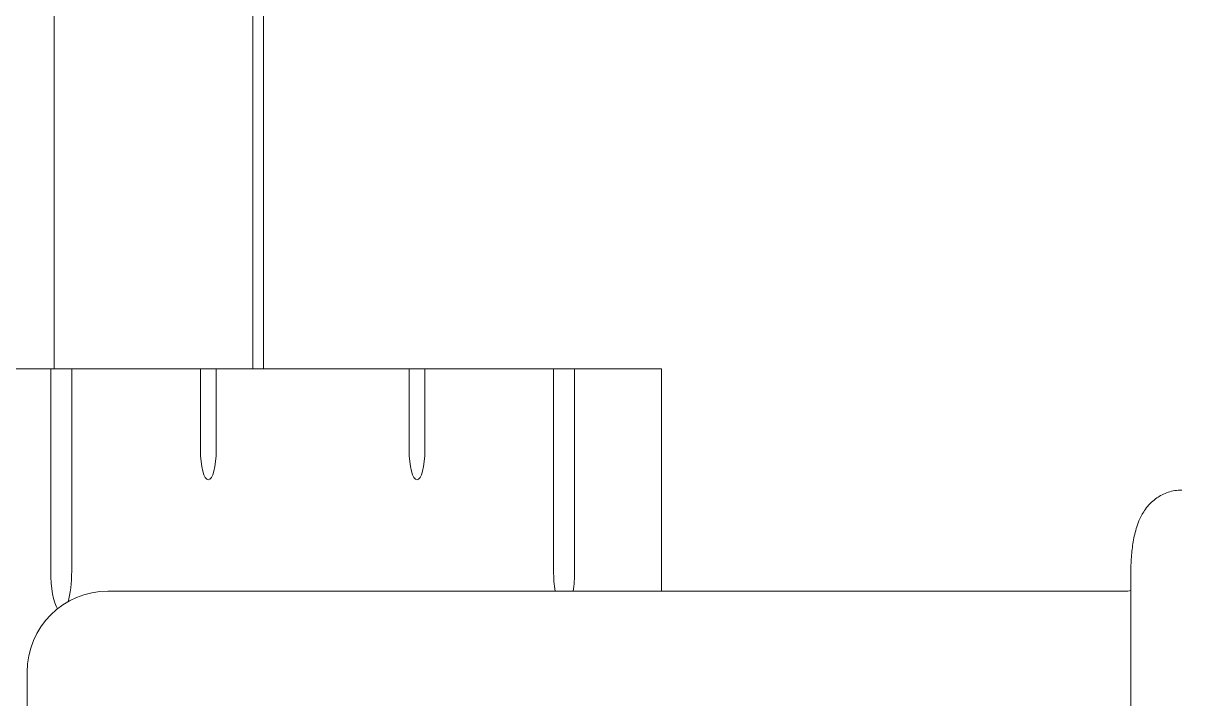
# Model space of a CAD drawing. Header units: inches. Extents: x 17 to 469, y 7 to 301.
# Drawn here: x 235.19 to 242.34, y 109.76 to 113.94 of the extents above; entities that cross this region are included whole.
import ezdxf

# ---------------------------------------------------------------- set-up
doc = ezdxf.new("R2010")
doc.units = ezdxf.units.IN
doc.header["$LTSCALE"] = 14
doc.header["$MEASUREMENT"] = 0
doc.layers.add('Visible (ANSI)', color=7, linetype='Continuous', lineweight=50)

msp = doc.modelspace()

# ---------------------------------------------------------------- linework, layer by layer
at = {"layer": 'Visible (ANSI)', "linetype": 'Continuous', "lineweight": 18}
for p, q in [((235.37842, 114.42889), (235.37842, 111.80389)), ((236.60582, 111.80389), (236.60582, 114.05609)), ((236.67053, 114.05385), (236.67053, 111.80389)), ((235.35753, 111.80389), (234.83643, 111.80389)), ((235.35753, 110.55389), (235.35753, 111.80389)), ((235.35753, 111.80389), (235.48694, 111.80389)), ((236.28216, 111.80389), (235.48694, 111.80389)), ((235.48694, 111.80389), (235.48694, 110.55389)), ((236.28216, 111.30389), (236.28216, 111.80389)), ((236.28216, 111.80389), (236.37922, 111.80389)), ((237.57108, 111.80389), (236.37922, 111.80389)), ((236.37922, 111.80389), (236.37922, 111.30389)), ((237.57108, 111.30389), (237.57108, 111.80389)), ((237.57108, 111.80389), (237.66813, 111.80389)), ((238.46336, 111.80389), (237.66813, 111.80389)), ((237.66813, 111.80389), (237.66813, 111.30389)), ((238.46336, 110.55389), (238.46336, 111.80389)), ((238.46336, 111.80389), (238.59277, 111.80389)), ((239.11386, 111.80389), (238.59277, 111.80389)), ((238.59277, 111.80389), (238.59277, 110.55389)), ((239.11386, 111.80389), (239.12877, 111.80389)), ((239.12877, 110.42889), (239.12877, 111.80389)), ((242.02848, 110.55389), (242.02848, 93.80389)), ((241.98964, 110.42889), (235.71112, 110.42889)), ((235.21112, 109.92889), (235.21112, 94.42889))]:
    msp.add_line(p, q, dxfattribs=at)
msp.add_arc((235.71112, 109.92889), 0.5, 90, 180, dxfattribs=at)
for centre, major_axis, start_param, end_param in [((236.33069, 111.30389), (0, -0.1875), 4.712389, 7.8539816), ((237.61961, 111.30389), (0, -0.1875), 4.712389, 7.8539816), ((235.42223, 110.55389), (0, -0.25), 4.712389, 5.9236128), ((235.42223, 110.55389), (0, -0.25), 0.7061872, 1.5707963), ((238.52806, 110.55389), (0, 0.25), 1.5707963, 2.0943951), ((238.52806, 110.55389), (0, -0.25), 1.0471976, 1.5707963)]:
    msp.add_ellipse(centre, major_axis=major_axis, ratio=0.258819, start_param=start_param, end_param=end_param, dxfattribs=at)
msp.add_open_spline([(242.34319, 111.05389), (242.31397, 111.05389), (242.28493, 111.04882), (242.23154, 111.03123), (242.20794, 111.01838), (242.1643, 110.98799), (242.14676, 110.97027), (242.11274, 110.92991), (242.10031, 110.90849), (242.0727, 110.85372), (242.06309, 110.82318), (242.04725, 110.76157), (242.0417, 110.73077), (242.03341, 110.66746), (242.03077, 110.63504), (242.02881, 110.58618), (242.02848, 110.57003), (242.02848, 110.55389)], degree=3, knots=[1.5707963, 1.5707963, 1.5707963, 1.5707963, 1.6558615, 1.6558615, 1.7491505, 1.7491505, 1.8688205, 1.8688205, 2.0452014, 2.0452014, 2.3593607, 2.3593607, 2.6735199, 2.6735199, 2.9876792, 2.9876792, 3.1415927, 3.1415927, 3.1415927, 3.1415927], dxfattribs=at)
msp.add_open_spline([(242.02848, 110.43271), (242.01613, 110.43025), (242.00289, 110.42889), (241.98964, 110.42889)], degree=3, dxfattribs=at)

doc.saveas('drawing.dxf')
